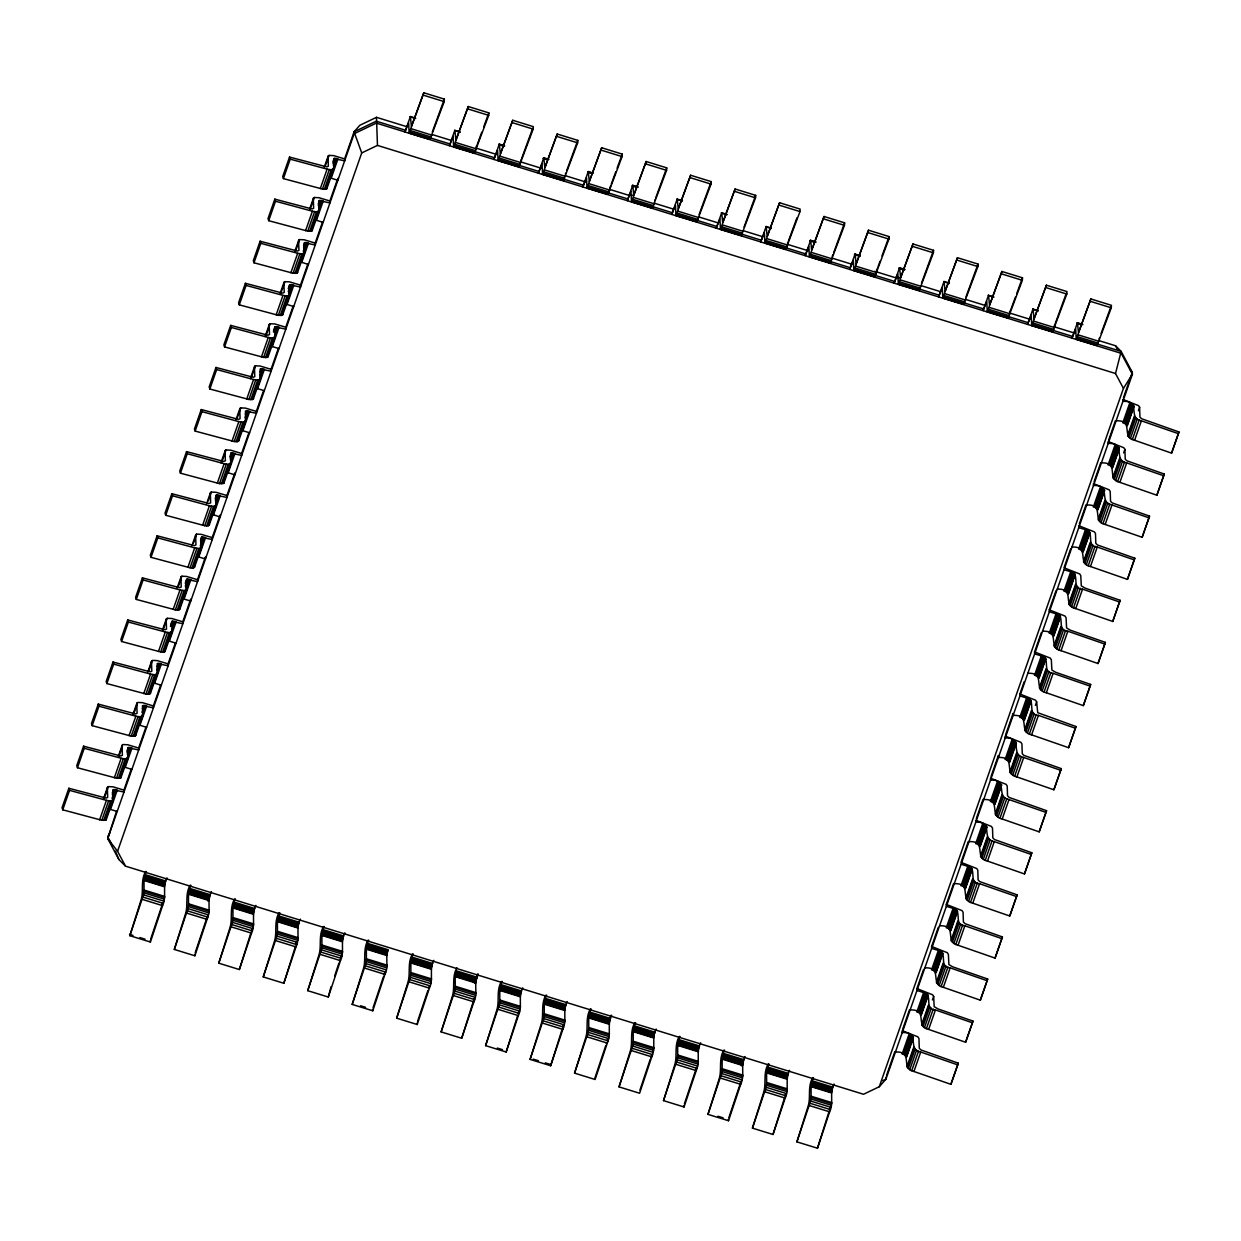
<?xml version="1.0" encoding="UTF-8"?>
<svg xmlns="http://www.w3.org/2000/svg" width="1241" height="1241" viewBox="0 0 1241 1241"><rect width="100%" height="100%" fill="white"/><g stroke="black" fill="none" stroke-linecap="round" stroke-linejoin="round"><path stroke-width="1.5" d="M406.117 126.473L376.473 117.321L377.466 145.399L361.72 152.938L117.569 851.295L125.496 866.156L863.534 1094.267L879.28 1086.728L885.965 1079.127L1132.381 374.27L1132.319 372.362L1121.166 351.42L1115.504 345.743L1098.828 340.592M409.142 133.113L423.801 92.78L444.356 99.125L444.216 101.622L430.053 139.271L409.142 133.113L408.63 122.719L404.954 131.949L410.399 116.499L411.392 126.38L423.801 92.78M453.617 146.857L468.26 106.524L488.83 112.869L488.69 115.366L474.527 153.015L453.617 146.857L453.105 136.463L449.428 145.709L454.858 130.243L455.866 140.124L468.26 106.524M498.091 160.601L512.735 120.268L533.304 126.629L533.165 129.111L519.002 166.759L498.091 160.601L497.563 150.208L493.902 159.453L499.332 143.987L500.34 153.868L512.735 120.268M542.565 174.345L557.209 134.012L577.779 140.373L577.639 142.855L563.461 180.503L542.565 174.345L542.038 163.952L538.377 173.197L543.806 157.731L544.815 167.613L557.209 134.012M587.024 188.089L601.683 147.757L622.253 154.117L622.098 156.599L607.935 194.248L587.024 188.089L586.512 177.696L582.851 186.941L588.281 171.475L589.273 181.357L601.683 147.757M631.498 201.833L646.158 161.501L666.712 167.861L666.572 170.358L652.409 207.992L631.498 201.833L630.986 191.44L627.31 200.685L632.755 185.219L633.748 195.101L646.158 161.501M675.973 215.593L690.616 175.245L711.186 181.605L711.046 184.102L696.884 221.736L675.973 215.593L675.461 205.184L671.784 214.429L677.214 198.979L678.222 208.845L690.616 175.245M720.447 229.337L735.091 188.989L755.66 195.349L755.521 197.846L741.358 235.48L720.447 229.337L719.92 218.928L716.259 228.173L721.688 212.723L722.696 222.589L735.091 188.989M764.921 243.081L779.565 202.733L800.135 209.093L799.995 211.591L785.817 249.239L764.921 243.081L764.394 232.672L760.733 241.917L766.162 226.467L767.171 236.333L779.565 202.733M809.38 256.825L824.04 216.477L844.609 222.837L844.454 225.335L830.291 262.983L809.38 256.825L808.868 246.416L805.207 255.662L810.637 240.211L811.63 250.077L824.04 216.477M853.855 270.569L868.514 230.221L889.083 236.581L888.928 239.079L874.765 276.727L853.855 270.569L853.343 260.176L849.666 269.406L855.111 253.955L856.104 263.821L868.514 230.221M898.329 284.313L912.973 243.965L933.542 250.325L933.403 252.823L919.24 290.472L898.329 284.313L897.817 273.92L894.14 283.15L899.57 267.699L900.578 277.565L912.973 243.965M942.803 298.057L957.447 257.725L978.017 264.069L977.877 266.567L963.714 304.216L942.803 298.057L942.276 287.664L938.615 296.894L944.044 281.443L945.053 291.325L957.447 257.725M987.278 311.801L1001.921 271.469L1022.491 277.813L1022.351 280.311L1008.173 317.96L987.278 311.801L986.75 301.408L983.089 310.653L988.519 295.187L989.527 305.069L1001.921 271.469M1031.736 325.545L1046.396 285.213L1066.965 291.557L1066.81 294.055L1052.647 331.704L1031.736 325.545L1031.224 315.152L1027.564 324.397L1032.993 308.931L1033.986 318.813L1046.396 285.213M1076.211 339.289L1090.87 298.957L1111.44 305.317L1111.284 307.799L1097.122 345.448L1076.211 339.289L1075.699 328.896L1072.022 338.141L1077.467 322.676L1078.46 332.557L1090.87 298.957M166.977 877.868C162.137 886.601 166.899 896.778 162.571 905.651L150.409 942.043L129.84 935.683L142.017 899.291C146.329 890.418 141.567 880.257 146.407 871.523M211.451 891.612C206.595 900.346 211.373 910.522 207.045 919.395L194.884 955.787L174.314 949.443L186.476 913.05C190.804 904.162 186.041 894.001 190.881 885.267M255.925 905.372C251.07 914.105 255.848 924.266 251.52 933.139L239.342 969.531L218.773 963.187L230.95 926.794C235.278 917.906 230.5 907.745 235.356 899.011M300.384 919.116C295.544 927.849 300.306 938.01 295.994 946.899L283.817 983.275L263.247 976.931L275.424 940.538C279.737 931.65 274.975 921.489 279.83 912.755M344.858 932.86C340.018 941.593 344.781 951.754 340.468 960.643L328.291 997.035L307.721 990.675L319.899 954.282C324.211 945.394 319.449 935.233 324.289 926.5M367.662 943.393L388.231 949.753C384.896 957.649 389.038 966.568 384.927 974.387L372.765 1010.779L352.196 1004.419L364.373 968.027C368.686 959.138 363.923 948.977 368.763 940.244M433.807 960.348C428.967 969.081 433.73 979.242 429.402 988.131L417.24 1024.523L396.67 1018.163L408.832 981.771C413.16 972.882 408.398 962.721 413.237 953.988M477.165 977.241C473.829 985.152 477.987 994.057 473.876 1001.875L461.699 1038.267L441.129 1031.907L453.306 995.515C457.417 987.696 453.26 978.792 456.61 970.896L477.165 977.241L478.281 974.092M522.74 987.836C517.9 996.57 522.663 1006.73 518.35 1015.619L506.173 1052.011L485.603 1045.651L497.781 1009.259C502.093 1000.386 497.331 990.209 502.186 981.476M567.215 1001.58C562.375 1010.314 567.137 1020.49 562.825 1029.363L550.647 1065.755L530.078 1059.395L542.255 1023.003C546.567 1014.13 541.805 1003.953 546.645 995.22M611.689 1015.324C606.849 1024.058 611.611 1034.234 607.283 1043.107L595.122 1079.499L574.552 1073.139L586.729 1036.747C591.042 1027.874 586.279 1017.698 591.119 1008.964M656.163 1029.068C651.323 1037.802 656.086 1047.978 651.758 1056.851L639.596 1093.243L619.026 1086.883L631.188 1050.491C635.516 1041.618 630.754 1031.442 635.594 1022.708M700.638 1042.812C695.782 1051.546 700.56 1061.722 696.232 1070.595L684.055 1106.988L663.501 1100.627L675.662 1064.235C679.99 1055.362 675.213 1045.201 680.068 1036.468M745.096 1056.556C740.256 1065.29 745.019 1075.466 740.706 1084.339L728.529 1120.732L707.959 1114.371L720.137 1077.995C724.449 1069.106 719.687 1058.945 724.542 1050.212M789.571 1070.316C784.731 1079.034 789.493 1089.21 785.181 1098.083L773.003 1134.476L752.434 1128.131L764.611 1091.739C768.924 1082.85 764.161 1072.689 769.001 1063.956M834.045 1084.06C829.205 1092.794 833.968 1102.954 829.64 1111.827L817.478 1148.22L796.908 1141.875L809.085 1105.483C813.398 1096.594 808.636 1086.433 813.476 1077.7M296.32 942.26L296.118 943.812M340.794 956.004L340.577 957.556M563.15 1024.74L562.669 1027.424M607.625 1038.484L607.407 1040.02M251.814 929.137L251.365 931.2M518.629 1011.617L518.195 1013.68M785.46 1094.081L785.026 1096.144M829.934 1107.825L829.5 1109.904M162.695 902.564L162.059 904.999M207.169 916.308L206.533 918.743M474 998.788L473.364 1001.208M696.356 1067.508L695.72 1069.928M740.83 1081.252L740.194 1083.688M207.743 900.95L208.271 899.011M474.574 983.43L475.101 981.476M741.404 1065.895L741.932 1063.956M384.788 972.448L384.012 975.007M428.89 987.464L429.246 986.192M651.603 1054.912L650.842 1057.487M879.28 1086.728L1123.431 388.371L1115.504 373.51L1121.166 351.42L1097.897 344.238M297.219 926.5L297.824 924.452M519.576 995.22L520.181 993.172M564.035 1008.964L564.655 1006.932M830.865 1091.444L831.486 1089.396M251.008 932.487L239.342 969.531M295.482 946.231L283.817 983.275M339.538 961.263L339.956 959.976M606.368 1043.743L606.787 1042.44M784.669 1097.432L773.003 1134.476M829.143 1111.176L817.478 1148.22M950.916 1084.339L958.285 1063.165L920.9 1049.933L919.271 1048.257L918.945 1038.484L917.859 1036.824L902.176 1030.65L902.238 1032.574C920.838 1031.628 906.628 1049.328 920.729 1052.027L957.711 1064.871L950.916 1084.339L913.934 1071.479C899.818 1068.78 914.043 1051.096 895.444 1052.027M957.711 1064.871L958.285 1063.165M910.149 1009.957C928.749 1009.011 914.539 1026.71 928.64 1029.409L965.622 1042.254L972.991 1021.095L937.979 1008.917L934.178 1006.668L933.666 996.414L932.565 994.755L916.897 988.581L923.583 969.438M965.622 1042.254L972.991 1021.095M924.871 967.871C943.455 966.925 929.245 984.625 943.346 987.324L980.343 1000.184L987.696 979.009L952.685 966.832L948.9 964.598L948.372 954.329L947.286 952.669L931.603 946.495L938.289 927.353M980.343 1000.184L987.696 979.009M939.577 925.786C958.176 924.855 943.951 942.54 958.068 945.239L995.049 958.099L1002.418 936.924L965.048 923.692L963.404 922.016L963.078 912.244L961.992 910.584L946.309 904.41L953.615 883.53M995.049 958.099L1002.418 936.924M954.282 883.716C972.882 882.77 958.673 900.47 972.773 903.169L1009.755 916.013L1017.124 894.854L979.754 881.606L978.11 879.931L977.799 870.174L976.714 868.514L961.03 862.34L968.321 841.46M1009.755 916.013L1017.124 894.854M1024.477 873.943L1031.829 852.769L994.46 839.521L992.831 837.861L992.505 828.088L991.419 826.428L975.736 820.254L975.798 822.163C994.398 821.232 980.188 838.916 994.289 841.615L1031.271 854.475L1024.477 873.943L987.479 861.083C973.378 858.384 987.588 840.684 969.004 841.631M1031.271 854.475L1031.829 852.769M1039.182 831.858L1046.551 810.683L1009.181 797.451L1007.537 795.776L1007.211 786.003L1006.125 784.343L990.458 778.169L990.52 780.093C1009.104 779.146 994.894 796.846 1008.995 799.545L1045.992 812.39L1039.182 831.858L1002.201 818.998C988.084 816.299 1002.309 798.615 983.71 799.545M1045.992 812.39L1046.551 810.683M1053.888 789.772L1061.257 768.613L1023.887 755.366L1022.258 753.69L1021.932 743.933L1020.847 742.273L1005.163 736.099L1005.226 738.007C1023.825 737.061 1009.6 754.761 1023.716 757.46L1060.698 770.32L1053.888 789.772L1016.906 776.928C1002.806 774.229 1017.015 756.529 998.416 757.475L998.353 755.552L991.063 776.432M1060.698 770.32L1061.257 768.613M1005.768 734.346L1013.075 713.482L1013.137 715.39C1031.721 714.444 1017.511 732.143 1031.612 734.843L1068.61 747.702L1075.978 726.528L1037.724 712.691L1036.638 701.848L1035.552 700.188L1019.869 694.014L1024.135 681.836M1068.61 747.702L1075.978 726.528M1027.843 673.305C1046.442 672.374 1032.217 690.058 1046.334 692.757L1083.315 705.617L1090.684 684.443L1055.672 672.281L1051.872 670.031L1051.344 659.762L1050.258 658.102L1034.591 651.928L1041.277 632.801M1083.315 705.617L1090.684 684.443M1042.549 631.235C1061.148 630.288 1046.939 647.988 1061.039 650.687L1098.021 663.532L1105.39 642.373L1070.378 630.195L1066.593 627.946L1066.066 617.692L1064.98 616.032L1049.297 609.858L1055.982 590.716M1098.021 663.532L1105.39 642.373M1057.27 589.149C1075.869 588.203 1061.644 605.903 1075.745 608.602L1112.743 621.462L1120.111 600.287L1085.099 588.11L1081.299 585.876L1080.771 575.607L1079.686 573.947L1064.002 567.773L1070.704 548.631M1112.743 621.462L1120.111 600.287M1071.976 547.064C1090.575 546.133 1076.35 563.817 1090.467 566.516L1127.448 579.376L1134.817 558.202L1097.447 544.97L1095.803 543.294L1095.477 533.521L1094.391 531.862L1078.724 525.688M1127.448 579.376L1134.817 558.202M1142.154 537.291L1149.523 516.132L1112.153 502.884L1110.524 501.209L1110.199 491.452L1109.113 489.792L1093.43 483.618L1093.492 485.526C1112.091 484.579 1097.866 502.279 1111.983 504.978L1148.964 517.838L1142.154 537.291L1105.173 524.447C1091.072 521.747 1105.281 504.048 1086.682 504.994M1148.964 517.838L1149.523 516.132M1156.876 495.221L1164.244 474.046L1126.859 460.799L1125.23 459.139L1124.904 449.366L1123.819 447.706L1108.135 441.532L1108.197 443.44C1126.797 442.51 1112.588 460.194 1126.688 462.893L1163.67 475.753L1156.876 495.221L1119.894 482.361C1105.778 479.662 1120.003 461.962 1101.403 462.909M1163.67 475.753L1164.244 474.046M1171.582 453.136L1178.95 431.961L1141.58 418.729L1139.936 417.054L1139.61 407.281L1138.524 405.621L1122.857 399.447L1122.919 401.37C1141.518 400.424 1127.293 418.124 1141.394 420.823L1178.392 433.667L1171.582 453.136L1134.6 440.276C1120.499 437.577 1134.708 419.892 1116.109 420.823M1178.392 433.667L1178.95 431.961M164.417 883.22L165.069 881.219M386.773 951.94L387.425 949.939M431.232 965.684L431.899 963.699M698.062 1048.164L698.73 1046.163M129.84 935.683L141.086 899.927C143.909 890.635 140.326 880.381 145.678 871.492M150.735 938.925L161.656 906.287M195.209 952.669L206.13 920.031M331.052 986.657L328.291 997.035M334.698 975.767L338.933 963.078M373.091 1007.645L383.407 976.822M417.565 1021.39L427.881 990.566M472.961 1002.511L461.699 1038.267M517.435 1016.255L506.173 1052.011M550.647 1065.755L561.894 1029.999M594.842 1078.181L605.763 1045.558M639.922 1090.125L650.237 1059.302M684.396 1103.87L695.317 1071.231M728.87 1117.614L739.791 1084.975M106.152 819.944L113.257 799.809L113.071 789.772L123.991 792.022L123.929 790.114L113.024 786.825L108.339 786.623L107.347 787.632L107.672 797.405L106.121 798.087L68.86 788.268L62.05 807.72L62.733 809.815L101.809 820.27L106.152 819.944L106.323 815.399M120.858 777.859L127.963 757.724L127.776 747.687L138.713 749.952L138.651 748.028L127.745 744.755L123.061 744.538L122.052 745.562L122.378 755.319L120.827 756.002L83.566 746.182L76.756 765.65L77.454 767.745L116.514 778.2L120.858 777.859L121.029 773.314M135.564 735.773L142.668 715.654L142.498 705.617L153.419 707.866L153.357 705.958L142.451 702.67L137.767 702.453L136.774 703.476L137.099 713.249L135.533 713.932L98.272 704.097L91.477 723.565L92.16 725.659L131.236 736.115L134.633 736.192L135.874 735.106M150.285 693.703L157.39 673.568L157.204 663.532L168.124 665.781L168.062 663.873L157.157 660.584L152.472 660.383L151.48 661.391L151.805 671.164L150.254 671.846L112.993 662.027L106.183 681.48L106.866 683.574L145.942 694.029L149.339 694.107L150.58 693.021M164.991 651.618L172.096 631.483L171.91 621.446L182.846 623.711L182.784 621.788L171.879 618.514L167.194 618.297L166.185 619.321L166.511 629.078L164.96 629.761L127.699 619.942L120.889 639.41L121.587 641.504L160.647 651.959L164.06 652.021L165.301 650.951M179.697 609.533L186.802 589.413L186.631 579.376L197.552 581.626L197.49 579.718L186.584 576.429L181.9 576.212L180.907 577.236L181.233 587.009L179.666 587.691L142.405 577.856L135.61 597.324L136.293 599.419L175.369 609.874L178.766 609.952L180.007 608.866M194.418 567.463L201.523 547.328L201.337 537.291L212.273 539.54L212.195 537.632L201.29 534.344L196.605 534.142L195.613 535.15L195.938 544.923L194.387 545.606L157.126 535.786L150.316 555.239L150.999 557.333L190.075 567.789L193.472 567.866L194.713 566.78M209.124 525.377L216.229 505.242L216.043 495.206L226.979 497.47L226.917 495.547L216.012 492.274L211.327 492.056L210.334 493.08L210.644 502.838L209.093 503.52L171.832 493.701L165.022 513.169L165.72 515.263L204.781 525.719L208.193 525.781L209.434 524.71M223.83 483.292L230.95 463.172L230.764 453.136L241.685 455.385L241.623 453.477L230.717 450.188L226.033 449.971L225.04 450.995L225.366 460.768L223.799 461.45L186.538 451.615L179.743 471.084L180.426 473.178L219.502 483.633L223.83 483.292L224.016 478.747M238.551 441.222L245.656 421.087L245.47 411.05L256.406 413.3L256.344 411.392L245.439 408.103L240.754 407.901L239.746 408.91L240.071 418.682L238.52 419.365L201.259 409.546L194.449 428.998L195.147 431.092L234.208 441.548L237.62 441.625L238.846 440.539M253.257 399.137L260.362 379.001L260.176 368.965L271.112 371.23L271.05 369.306L260.145 366.033L255.46 365.816L254.467 366.84L254.777 376.597L253.226 377.28L215.965 367.46L209.171 386.928L209.853 389.022L248.929 399.478L252.326 399.54L253.567 398.47M267.963 357.051L275.083 336.931L274.897 326.895L285.818 329.144L285.756 327.236L274.85 323.948L270.166 323.73L269.173 324.754L269.499 334.527L267.932 335.21L230.686 325.375L223.876 344.843L224.559 346.937L263.635 357.392L267.032 357.47L268.273 356.384M282.684 314.981L289.789 294.846L289.603 284.81L300.539 287.059L300.477 285.151L289.572 281.862L284.887 281.66L283.879 282.669L284.205 292.442L282.653 293.124L245.392 283.305L238.582 302.757L239.28 304.852L278.341 315.307L281.754 315.385L282.979 314.299M297.39 272.896L304.495 252.761L304.324 242.724L315.245 244.989L315.183 243.065L304.278 239.792L299.593 239.575L298.6 240.599L298.926 250.356L297.359 251.039L260.098 241.219L253.304 260.688L253.986 262.782L293.062 273.237L296.459 273.299L297.7 272.229M312.111 230.81L319.216 210.691L319.03 200.654L329.951 202.904L329.889 200.995L318.984 197.707L314.299 197.49L313.306 198.513L313.632 208.286L312.065 208.969L274.819 199.134L268.009 218.602L268.692 220.696L307.768 231.152L312.111 230.81L312.282 226.265M326.817 188.741L333.922 168.605L333.736 158.569L344.672 160.818L344.61 158.91L333.705 155.621L329.02 155.42L328.012 156.428L328.338 166.201L326.786 166.883L289.525 157.064L282.715 176.517L283.413 178.611L322.474 189.066L326.817 188.741L326.988 184.195M62.733 809.815L69.543 790.362L68.86 788.268M77.454 767.745L84.248 748.276L83.566 746.182M92.16 725.659L98.97 706.191L98.272 704.097M106.866 683.574L113.676 664.121L112.993 662.027M121.587 641.504L128.381 622.036L127.699 619.942M136.293 599.419L143.103 579.95L142.405 577.856M150.999 557.333L157.809 537.88L157.126 535.786M165.72 515.263L172.515 495.795L171.832 493.701M180.426 473.178L187.236 453.71L186.538 451.615M195.147 431.092L201.942 411.64L201.259 409.546M209.853 389.022L216.663 369.554L215.965 367.46M224.559 346.937L231.369 327.469L230.686 325.375M239.28 304.852L246.075 285.399L245.392 283.305M253.986 262.782L260.796 243.314L260.098 241.219M268.692 220.696L275.502 201.228L274.819 199.134M283.413 178.611L290.208 159.158L289.525 157.064M103.267 799.406L107.595 787.027M118.345 756.172L122.301 744.941M133.051 714.087L137.006 702.871M147.772 672.017L151.728 660.786M162.478 629.932L166.434 618.701M177.199 587.846L181.139 576.631M191.905 545.776L195.861 534.545M206.611 503.691L210.567 492.46M220.945 462.769L225.273 450.39M236.038 419.536L239.994 408.305M250.372 378.614L254.7 366.219M265.078 336.528L269.421 324.149M280.171 293.295L284.127 282.064M294.877 251.209L298.833 239.978M309.598 209.124L313.554 197.908M324.304 167.054L328.26 155.823M104.011 799.002L108.339 786.623M118.733 756.917L122.44 746.306M133.439 714.847L137.146 704.221M148.765 670.993L151.867 662.151M162.866 630.676L167.194 618.297M178.192 586.838L181.9 576.212M193.518 542.984L196.605 534.142M208.224 500.899L211.327 492.056M221.705 462.366L226.033 449.971M237.031 418.512L240.754 407.901M251.752 376.426L255.46 365.816M265.838 336.125L270.166 323.73M280.559 294.039L284.887 281.66M295.265 251.954L299.593 239.575M309.971 209.884L314.299 197.49M325.297 166.03L329.02 155.42M99.621 819.805L106.431 800.336L110.527 801.003L113.257 799.809M114.343 777.719L121.137 758.251L125.232 758.918L127.963 757.724M129.048 735.634L135.858 716.181L139.954 716.833L142.668 715.654M143.77 693.564L150.564 674.096L154.66 674.763L157.39 673.568M158.476 651.478L165.286 632.01L169.365 632.677L172.096 631.483M173.182 609.393L179.992 589.94L184.087 590.592L186.802 589.413M187.903 567.323L194.697 547.855L198.793 548.522L201.523 547.328M202.609 525.238L209.419 505.77L213.514 506.437L216.229 505.242M217.315 483.152L224.125 463.7L228.22 464.367L230.95 463.172M232.036 441.082L238.83 421.614L242.926 422.281L245.656 421.087M246.742 398.997L253.552 379.529L257.647 380.196L260.362 379.001M261.448 356.912L268.258 337.459L272.353 338.126L275.083 336.931M276.169 314.842L282.964 295.374L287.059 296.041L289.789 294.846M290.875 272.756L297.685 253.288L301.78 253.955L304.495 252.761M305.581 230.671L312.391 211.218L316.486 211.885L319.216 210.691M320.302 188.601L327.097 169.133L331.192 169.8L333.922 168.605M101.809 820.27L108.619 800.817M116.514 778.2L123.324 758.732M131.236 736.115L138.03 716.646M145.942 694.029L152.752 674.577M160.647 651.959L167.457 632.491M175.369 609.874L182.163 590.406M190.075 567.789L196.885 548.336M204.781 525.719L211.591 506.25M219.502 483.633L226.296 464.165M234.208 441.548L241.018 422.095M248.929 399.478L255.724 380.01M263.635 357.392L270.445 337.924M278.341 315.307L285.151 295.854M293.062 273.237L299.857 253.769M307.768 231.152L314.578 211.684M322.474 189.066L329.284 169.614M170.544 625.34L171.91 621.446M185.25 583.254L186.631 579.376M273.516 330.773L274.897 326.895M288.238 288.703L289.603 284.81M112.264 793.077L113.505 789.54M126.97 750.991L128.211 747.454M170.498 626.534L172.344 621.214M185.824 582.681L187.065 579.144M200.53 540.595L201.771 537.058M215.251 498.51L216.477 494.973M229.957 456.44L231.198 452.903M273.47 331.968L275.331 326.662M288.796 288.114L290.037 284.577M303.518 246.028L304.743 242.491M318.223 203.958L319.464 200.421M332.929 161.873L334.17 158.336M112.342 794.752L114.203 789.447M127.047 752.667L128.909 747.361M142.389 708.813L143.615 705.276M157.095 666.743L158.336 663.206M171.18 626.426L173.042 621.12M185.281 586.124L187.748 579.035M200.608 542.27L202.469 536.965M215.329 500.185L217.175 494.88M230.035 458.1L231.881 452.794M245.361 414.261L246.602 410.724M260.067 372.176L261.308 368.639M274.168 331.859L276.029 326.554M288.253 291.557L290.735 284.484M303.595 247.704L305.441 242.398M318.301 205.618L320.162 200.313M333.007 163.548L334.868 158.243M103.717 820.456L110.527 801.003M118.438 778.386L125.232 758.918M133.144 736.301L139.954 716.833M147.85 694.215L154.66 674.763M162.571 652.145L169.365 632.677M177.277 610.06L184.087 590.592M191.998 567.975L198.793 548.522M206.704 525.905L213.514 506.437M221.41 483.819L228.22 464.367M236.131 441.734L242.926 422.281M250.837 399.664L257.647 380.196M265.543 357.579L272.353 338.126M280.264 315.493L287.059 296.041M294.97 273.423L301.78 253.955M309.676 231.338L316.486 211.885M324.397 189.252L331.192 169.8M112.016 798.335L115.118 789.478M127.342 754.481L129.824 747.408M142.063 712.396L144.53 705.322M156.769 670.326L159.251 663.237M172.096 626.472L173.957 621.167M185.576 587.924L188.663 579.082M200.282 545.854L203.384 536.996M215.608 502L218.09 494.926M230.33 459.915L232.796 452.841M245.035 417.845L247.517 410.755M259.757 375.759L262.223 368.686M275.083 331.905L276.929 326.6M288.548 293.372L291.651 284.515M303.269 251.287L306.356 242.445M318.596 207.433L321.062 200.359M333.302 165.363L335.784 158.274M105.206 820.348L112.016 800.879M119.927 778.262L126.722 758.809M134.633 736.192L141.443 716.724M149.339 694.107L156.149 674.639M164.06 652.021L170.855 632.569M178.766 609.952L185.576 590.483M193.472 567.866L200.282 548.398M208.193 525.781L214.988 506.328M222.899 483.711L229.709 464.243M237.62 441.625L244.415 422.157M252.326 399.54L259.121 380.087M267.032 357.47L273.842 338.002M281.754 315.385L288.548 295.916M296.459 273.299L303.269 253.847M311.165 231.229L317.975 211.761M325.887 189.144L332.681 169.676M109.999 807.348L116.173 789.664M124.705 765.278L130.894 747.578M139.411 723.193L145.6 705.493M160.306 663.423L153.512 682.876L161.33 685.249M175.028 621.338L168.218 640.806L176.036 643.164M189.733 579.252L182.923 598.72L190.757 601.094L190.68 599.17L182.784 621.788M204.439 537.182L197.645 556.635L205.463 559.008L205.401 557.085L197.49 579.718M212.971 512.797L219.161 495.097M227.677 470.711L233.866 453.012M248.588 410.942L241.778 430.394L249.596 432.768M263.294 368.856L256.484 388.324L264.302 390.682M278 326.771L271.205 346.239L279.023 348.612M292.721 284.701L285.911 304.154L293.729 306.527M301.237 260.315L307.427 242.616M315.959 218.23L322.133 200.53M328.974 177.742L330.044 177.913L336.854 158.46M108.308 808.946L110.527 809.427L117.321 789.959M123.014 766.86L125.232 767.341L132.042 747.889M138.79 724.961L139.954 725.271L146.748 705.803M154.66 683.186L161.454 663.718M169.365 641.101L176.175 621.648M184.087 599.031L190.881 579.563M198.793 556.945L205.603 537.477M211.28 514.379L213.499 514.86L220.309 495.407M226.002 472.309L228.22 472.79L235.014 453.322M242.926 430.705L249.736 411.236M257.632 388.619L264.442 369.166M272.353 346.549L279.147 327.081M287.059 304.464L293.869 284.996M300.617 262.084L301.765 262.378L308.575 242.926M315.338 219.998L316.486 220.309L323.281 200.84M330.044 177.913L331.192 178.223L338.002 158.755M116.499 811.381L107.719 838.575L118.888 859.517L125.496 866.156M123.929 790.114L131.236 769.234M138.651 748.028L145.942 727.148M153.357 705.958L160.663 685.079M168.062 663.873L175.369 642.993M212.195 537.632L220.107 515.015L220.169 516.923L213.499 514.86M226.917 495.547L234.828 472.93L234.89 474.853L228.22 472.79M241.623 453.477L248.929 432.597M256.344 411.392L263.635 390.512M271.05 369.306L278.341 348.426M285.756 327.236L293.062 306.356M300.477 285.151L307.768 264.271M315.183 243.065L322.474 222.186M329.889 200.995L337.195 180.116M344.61 158.91L354.073 131.825L359.812 125.294L376.473 117.321M190.152 885.236C184.8 894.125 188.384 904.379 185.561 913.671L174.314 949.443M234.627 898.98C229.259 907.869 232.843 918.123 230.035 927.415L218.773 963.187M279.101 912.724C273.734 921.613 277.317 931.867 274.509 941.159L263.247 976.931M323.575 926.484C318.208 935.357 321.791 945.611 318.968 954.918L307.721 990.675M368.034 940.228C362.682 949.101 366.266 959.355 363.442 968.663L352.196 1004.419M412.508 953.972C407.157 962.861 410.74 973.099 407.917 982.407L396.67 1018.163M456.983 967.716C451.615 976.605 455.199 986.859 452.391 996.151L441.129 1031.907M476.373 977.443L477.552 974.076M501.457 981.46C496.09 990.349 499.673 1000.603 496.865 1009.895L485.603 1045.651M545.931 995.204C540.564 1004.093 544.147 1014.347 541.324 1023.639L530.078 1059.395M590.39 1008.949C585.038 1017.837 588.622 1028.091 585.799 1037.383L574.552 1073.139M609.781 1018.675L610.96 1015.309M634.865 1022.693C629.513 1031.581 633.096 1041.835 630.273 1051.127L619.026 1086.883M679.339 1036.437C673.972 1045.325 677.555 1055.579 674.747 1064.871L663.501 1100.627M723.813 1050.181C718.446 1059.069 722.029 1069.323 719.222 1078.615L707.959 1114.371M768.288 1063.925C762.92 1072.813 766.504 1083.067 763.68 1092.359L752.434 1128.131M812.746 1077.669C807.395 1086.558 810.978 1096.811 808.155 1106.103L796.908 1141.875M886.539 1075.404L894.745 1051.918M902.796 1028.913L909.482 1009.771M976.341 818.517L983.043 799.375M1079.329 523.95L1086.015 504.808M1094.035 481.865L1100.736 462.738M1108.756 439.795L1115.442 420.652M1123.477 397.647L1132.319 372.362L1130.21 369.632M902.114 1054.09L908.908 1034.637M916.82 1012.02L923.63 992.552C933.496 994.15 923.506 1009.569 935.45 1009.941L972.432 1022.801M931.541 969.935L938.336 950.466C948.202 952.08 938.212 967.484 950.156 967.856L987.138 980.716M946.247 927.849L953.057 908.396C962.907 909.994 952.933 925.414 964.862 925.786L1001.859 938.63M960.953 885.779L967.763 866.311C977.629 867.909 967.639 883.328 979.583 883.701L1016.565 896.56M975.674 843.694L982.469 824.226M990.38 801.608L997.19 782.156M1005.086 759.539L1011.896 740.07M1019.807 717.453L1026.602 697.985C1036.468 699.598 1026.493 715.002 1038.422 715.374L1075.404 728.234M1034.513 675.368L1041.323 655.915C1051.174 657.513 1041.199 672.932 1053.128 673.305L1090.125 686.149M1049.219 633.298L1056.029 613.83C1065.895 615.427 1055.905 630.847 1067.849 631.219L1104.831 644.079M1063.94 591.212L1070.735 571.744C1080.601 573.358 1070.626 588.761 1082.555 589.134L1119.537 601.994M1078.646 549.127L1085.456 529.674C1095.322 531.272 1085.332 546.692 1097.261 547.064L1134.258 559.908M1093.352 507.057L1100.162 487.589M1108.073 464.972L1114.868 445.503M1122.779 422.886L1129.589 403.434M903.262 1054.509L910.072 1035.041M917.983 1012.423L924.778 992.955M932.689 970.338L939.499 950.885M947.395 928.268L954.205 908.8M962.116 886.183L968.911 866.714M976.822 844.097L983.632 824.644M991.528 802.027L998.338 782.559M1006.249 759.942L1013.044 740.474M1020.955 717.856L1027.765 698.404M1035.661 675.787L1042.471 656.318M1050.382 633.701L1057.177 614.233M1065.088 591.616L1071.898 572.163M1079.794 549.546L1086.604 530.078M1094.515 507.46L1101.31 487.992M1109.221 465.375L1116.031 445.922M1123.943 423.305L1130.737 403.837M904.348 1054.99L911.142 1035.521M919.054 1012.904L925.864 993.436M933.759 970.819L940.569 951.366M948.481 928.749L955.275 909.281M963.187 886.663L969.997 867.195M977.892 844.578L984.702 825.125M992.614 802.508L999.408 783.04M1007.32 760.423L1014.13 740.955M1022.041 718.337L1028.836 698.885M1036.747 676.267L1043.541 656.799M1051.453 634.182L1058.263 614.714M1066.174 592.097L1072.969 572.644M1080.88 550.027L1087.69 530.559M1095.586 507.941L1102.396 488.473M1110.307 465.856L1117.102 446.403M1125.013 423.786L1131.823 404.318M905.278 1055.517L912.073 1036.049M919.984 1013.432L926.794 993.979M934.69 971.346L941.5 951.894M949.412 929.276L956.206 909.808M964.117 887.191L970.927 867.738M978.823 845.105L985.633 825.653M993.545 803.036L1000.339 783.567M1008.25 760.95L1015.06 741.498M1022.956 718.865L1029.766 699.412M1037.678 676.795L1044.472 657.327M1052.384 634.709L1059.193 615.257M1067.089 592.624L1073.899 573.171M1081.811 550.554L1088.605 531.086M1096.517 508.469L1103.327 489.016M1111.238 466.383L1118.032 446.931M1125.944 424.313L1132.738 404.845M905.992 1056.044L912.787 1036.592M920.698 1013.975L927.508 994.506M935.404 971.889L942.214 952.421M950.125 929.804L956.92 910.351M964.831 887.734L971.641 868.266M979.552 845.648L986.347 826.18M994.258 803.563L1001.068 784.11M1008.964 761.493L1015.774 742.025M1023.685 719.408L1030.48 699.94M1038.391 677.322L1045.201 657.87M1053.097 635.252L1059.907 615.784M1067.818 593.167L1074.613 573.699M1082.524 551.082L1089.334 531.629M1097.23 509.012L1104.04 489.543M1111.952 466.926L1118.746 447.458M1126.657 424.841L1133.467 405.388M906.442 1056.556L913.252 1037.088M921.163 1014.471L927.958 995.018M935.869 972.401L942.679 952.933M950.575 930.316L957.385 910.847M965.296 888.23L972.091 868.778M980.002 846.16L986.812 826.692M994.708 804.075L1001.518 784.607M1009.429 761.99L1016.224 742.537M1024.135 719.92L1030.945 700.451M1038.841 677.834L1045.651 658.366M1053.562 635.749L1060.357 616.296M1068.268 593.679L1075.078 574.211M1082.974 551.593L1089.784 532.125M1097.696 509.508L1104.49 490.055M1112.401 467.438L1119.211 447.97M1127.123 425.353L1133.917 405.885M906.613 1057.006L913.407 1037.538M921.318 1014.921L928.128 995.453M936.04 972.835L942.834 953.383M950.746 930.766L957.556 911.297M965.451 888.68L972.261 869.212M980.173 846.595L986.967 827.142M994.879 804.525L1001.689 785.057M1009.585 762.439L1016.395 742.971M1024.306 720.354L1031.1 700.901M1039.012 678.284L1045.822 658.816M1053.718 636.199L1060.528 616.73M1068.439 594.113L1075.233 574.661M1083.145 552.043L1089.955 532.575M1097.851 509.958L1104.661 490.49M1112.572 467.873L1119.366 448.42M1127.278 425.803L1134.088 406.334M906.938 1066.686L913.733 1047.218M921.644 1024.601L928.454 1005.148M936.35 982.531L943.16 963.063M951.071 940.445L957.866 920.977M965.777 898.36L972.587 878.907M980.483 856.29L987.293 836.822M995.204 814.205L1001.999 794.736M1009.91 772.119L1016.72 752.667M1024.616 730.049L1031.426 710.581M1039.338 687.964L1046.132 668.496M1054.043 645.878L1060.853 626.426M1068.749 603.809L1075.559 584.34M1083.471 561.723L1090.265 542.255M1098.176 519.638L1104.986 500.185M1112.898 477.568L1119.692 458.1M1127.604 435.482L1134.398 416.014M907.28 1067.555L914.09 1048.102M922.001 1025.469L928.795 1006.017M936.707 983.399L943.517 963.931M951.413 941.314L958.223 921.861M966.134 899.229L972.928 879.776M980.84 857.159L987.65 837.691M995.561 815.073L1002.356 795.621M1010.267 772.988L1017.062 753.535M1024.973 730.918L1031.783 711.45M1039.694 688.833L1046.489 669.38M1054.4 646.747L1061.21 627.294M1069.106 604.677L1075.916 585.209M1083.827 562.592L1090.622 543.139M1098.533 520.506L1105.343 501.054M1113.239 478.437L1120.049 458.968M1127.96 436.351L1134.755 416.898M908.272 1068.563L915.067 1049.095M922.978 1026.478L929.788 1007.009M932.425 999.951L933.666 996.414M937.684 984.392L944.494 964.94M952.405 942.322L959.2 922.854M967.111 900.237L973.921 880.769M981.817 858.152L988.627 838.699M996.539 816.082L1003.333 796.613M1011.244 773.996L1018.054 754.528M1025.95 731.911L1032.76 712.458M1035.397 705.384L1036.638 701.848M1040.672 689.841L1047.466 670.373M1055.377 647.755L1062.187 628.287M1070.099 605.67L1076.893 586.217M1084.805 563.6L1091.615 544.132M1099.51 521.515L1106.32 502.047M1114.232 479.429L1121.026 459.977M1123.663 452.903L1124.904 449.366M1128.938 437.359L1135.748 417.891M1138.385 410.818L1139.61 407.281M909.793 1069.602L916.603 1050.15M924.498 1027.532L931.308 1008.064M939.22 985.447L946.014 965.979M953.926 943.362L960.736 923.909M968.632 901.292L975.442 881.824M983.353 859.206L990.147 839.738M998.059 817.121L1004.869 797.668M1012.78 775.051L1019.575 755.583M1027.486 732.966L1034.28 713.497M1042.192 690.88L1049.002 671.428M1056.913 648.81L1063.708 629.342M1071.619 606.725L1078.429 587.257M1086.325 564.639L1093.135 545.187M1101.046 522.57L1107.841 503.101M1115.752 480.484L1122.562 461.016M1130.458 438.399L1137.268 418.946M911.732 1070.611L918.542 1051.143M926.453 1028.525L933.248 1009.073M941.159 986.455L947.953 966.987M955.865 944.37L962.675 924.902M970.586 902.285L977.381 882.832M985.292 860.215L992.102 840.746M999.998 818.129L1006.808 798.661M1014.719 776.044L1021.514 756.591M1029.425 733.974L1036.235 714.506M1044.131 691.889L1050.941 672.42M1058.852 649.803L1065.647 630.35M1073.558 607.733L1080.368 588.265M1088.264 565.648L1095.074 546.18M1102.985 523.562L1109.78 504.11M1117.691 481.492L1124.501 462.024M1132.412 439.407L1139.207 419.939M913.934 1071.479L920.729 1052.027M928.64 1029.409L935.45 1009.941M943.346 987.324L950.156 967.856M958.068 945.239L964.862 925.786M972.773 903.169L979.583 883.701M987.479 861.083L994.289 841.615M1002.201 818.998L1008.995 799.545M1016.906 776.928L1023.716 757.46M1031.612 734.843L1038.422 715.374M1046.334 692.757L1053.128 673.305M1061.039 650.687L1067.849 631.219M1075.745 608.602L1082.555 589.134M1090.467 566.516L1097.261 547.064M1105.173 524.447L1111.983 504.978M1119.894 482.361L1126.688 462.893M1134.6 440.276L1141.394 420.823M444.356 99.125L432.333 131.918M477.227 144.592L481.741 132.26M483.68 126.97L488.83 112.869M521.701 158.352L532.668 128.381M566.811 170.327L577.779 140.373M611.286 184.071L615.8 171.739M617.087 168.218L622.253 154.117M655.76 197.815L666.712 167.861M711.186 181.605L699.164 214.398M744.057 227.072L755.66 195.349M788.516 240.816L796.908 217.904M833.642 252.792L844.609 222.837M878.116 266.551L880.04 261.262M881.979 255.972L889.083 236.581M933.542 250.325L921.52 283.119M978.017 264.069L965.994 296.863M1010.872 309.536L1015.386 297.204M1016.689 293.683L1022.491 277.813M1055.346 323.281L1066.314 293.326M1101.108 333.503L1110.788 307.07M610.634 185.84L609.843 187.717M654.69 200.654L655.108 199.584M832.99 254.56L832.199 256.437M877.465 268.304L876.673 270.181M476.808 145.662L475.939 147.074M521.282 159.406L520.615 160.709M565.369 173.973L565.741 173.151M788.097 241.886L787.43 243.174M1010.453 310.607L1009.522 311.755M1054.928 324.351L1054.261 325.654M1099.03 338.917L1099.402 338.095M109.58 833.642L107.657 836.667L111.101 843.104M1123.431 388.371L1132.381 374.27L1121.228 353.344L376.333 123.107L354.135 133.733L107.719 838.575L117.569 851.295M882.553 1080.756L885.965 1079.127L885.903 1077.204M290.208 159.158L327.097 169.133M275.502 201.228L312.391 211.218M260.796 243.314L297.685 253.288M246.075 285.399L282.964 295.374M231.369 327.469L268.258 337.459M216.663 369.554L253.552 379.529M201.942 411.64L238.83 421.614M187.236 453.71L224.125 463.7M172.515 495.795L209.419 505.77M157.809 537.88L194.697 547.855M143.103 579.95L179.992 589.94M128.381 622.036L165.286 632.01M113.676 664.121L150.564 674.096M98.97 706.191L135.858 716.181M84.248 748.276L121.137 758.251M69.543 790.362L106.431 800.336M423.646 95.262L444.216 101.622M468.121 109.006L488.69 115.366M512.595 122.75L533.165 129.111M557.069 136.51L577.639 142.855M601.544 150.254L622.098 156.599M646.003 163.998L666.572 170.358M690.477 177.742L711.046 184.102M734.951 191.486L755.521 197.846M779.426 205.23L799.995 211.591M823.9 218.974L844.454 225.335M868.359 232.719L888.928 239.079M912.833 246.463L933.403 252.823M957.307 260.207L977.877 266.567M1001.782 273.951L1022.351 280.311M1046.256 287.695L1066.81 294.055M1090.715 301.454L1111.284 307.799M410.119 116.592L415.533 118.081M454.578 130.336L460.008 131.841M499.053 144.08L504.482 145.585M543.527 157.824L548.941 159.329M588.001 171.568L593.415 173.073M632.476 185.312L637.89 186.817M676.934 199.056L682.364 200.561M721.409 212.8L726.838 214.305M765.883 226.545L771.297 228.049M810.357 240.304L815.771 241.793M854.832 254.048L860.246 255.537M899.291 267.792L904.72 269.281M943.765 281.536L949.194 283.026M988.239 295.28L993.653 296.785M1032.714 309.025L1038.128 310.529M1077.188 322.769L1082.602 324.273M410.507 116.949L415.642 118.531M454.982 130.693L460.116 132.275M499.44 144.437L504.591 146.019M543.915 158.181L547.343 159.236M588.389 171.925L591.817 172.98M632.863 185.669L637.998 187.251M677.338 199.413L682.472 201.011M721.797 213.157L726.947 214.755M766.271 226.901L771.421 228.499M810.745 240.645L815.88 242.243M855.22 254.389L860.354 255.987M899.694 268.134L904.829 269.731M944.153 281.893L949.303 283.475M988.627 295.637L993.777 297.219M1033.101 309.381L1038.236 310.964M1077.576 323.125L1082.71 324.708M498.634 144.701L502.062 145.755M543.093 158.445L546.521 159.5M587.567 172.189L590.995 173.244M632.041 185.933L635.47 186.988M809.923 240.909L815.073 242.507M854.397 254.653L859.548 256.251M898.872 268.397L904.006 269.995M1076.754 323.389L1080.182 324.444M629.528 194.372L632.957 195.426M896.359 276.836L899.787 277.906M432.039 134.493L450.561 140.217M476.497 148.237L495.019 153.962M520.956 161.966L541.324 168.264M565.4 175.71L585.783 182.008M609.858 189.454L628.38 195.178M654.302 203.198L672.824 208.922M698.761 216.927L717.282 222.651M743.204 230.671L761.726 236.395M787.663 244.415L808.031 250.713M832.122 258.144L852.489 264.442M874.719 271.314L896.948 278.186M921.024 285.632L939.546 291.356M965.467 299.36L983.989 305.1M1009.926 313.104L1030.294 319.402M1054.385 326.848L1074.753 333.146M411.392 128.785L431.946 135.145M455.85 142.529L476.42 148.889M500.325 156.273L520.894 162.633M544.799 170.017L565.369 176.377M589.273 183.761L609.843 190.121M633.748 197.505L654.302 203.865M678.207 211.249L698.776 217.609M722.681 224.993L743.25 231.353M767.155 238.737L787.725 245.097M811.63 252.481L832.199 258.842M856.104 266.241L876.658 272.586M900.563 279.985L921.132 286.33M945.037 293.729L965.607 300.089M989.511 307.473L1010.081 313.833M1033.986 321.217L1054.555 327.577M1078.46 334.961L1099.014 341.322M410.647 130.646L431.216 137.006M455.121 144.39L475.691 150.75M499.596 158.134L520.165 164.495M544.07 171.894L564.639 178.239M588.544 185.638L609.114 191.983M633.003 199.382L653.573 205.727M677.477 213.126L698.047 219.486M721.952 226.87L742.521 233.23M766.426 240.614L786.996 246.975M810.9 254.358L831.47 260.719M855.375 268.103L875.929 274.463M899.834 281.847L920.403 288.207M944.308 295.591L964.878 301.951M988.782 309.335L1009.352 315.695M1033.257 323.079L1053.826 329.439M1077.731 336.823L1098.285 343.183M404.892 130.041L376.271 121.199L354.073 131.825L361.72 152.938M429.138 137.534L449.366 143.785M475.458 151.852L493.84 157.529M519.917 165.596L538.315 171.274M564.391 179.34L582.789 185.018M607.035 192.51L627.248 198.762M651.494 206.27L671.722 212.521M695.968 220.014L716.197 226.265M742.273 234.316L760.671 240.009M784.917 247.502L805.145 253.753M829.391 261.246L849.604 267.498M873.85 274.99L894.078 281.242M918.324 288.734L938.553 294.986M962.799 302.478L983.027 308.73M1009.104 316.796L1027.501 322.474M1053.578 330.54L1071.96 336.218M409.995 132.073L430.565 138.418M454.47 145.817L475.039 152.178M498.944 159.562L519.514 165.922M543.418 173.306L563.988 179.666M587.893 187.05L608.462 193.41M632.367 200.794L652.921 207.154M676.826 214.538L697.395 220.898M721.3 228.282L741.87 234.642M765.775 242.026L786.344 248.386M810.249 255.77L830.818 262.13M854.723 269.514L875.277 275.874M899.182 283.274L919.752 289.618M943.656 297.018L964.226 303.362M988.131 310.762L1008.7 317.107M1032.605 324.506L1053.175 330.866M1077.079 338.25L1097.633 344.61M409.018 132.647L430.053 139.271M453.477 146.391L474.527 153.015M497.951 160.151L519.002 166.759M542.906 174.143L563.461 180.503M587.365 187.887L607.935 194.248M631.374 201.383L652.409 207.992M675.833 215.127L696.884 221.736M720.307 228.871L741.358 235.48M764.782 242.616L785.817 249.239M809.256 256.36L830.291 262.983M853.73 270.104L874.765 276.727M898.189 283.848L919.24 290.472M942.664 297.592L963.714 304.216M987.138 311.336L1008.173 317.96M1031.612 325.08L1052.647 331.704M1076.087 338.84L1097.122 345.448M377.466 145.399L1115.504 373.51M331.192 178.223L337.862 180.286L337.8 178.363M316.486 220.309L323.156 222.372M301.765 262.378L308.435 264.442M1078.786 527.611L1085.456 529.674M1064.064 569.681L1070.735 571.744M1056.029 613.83L1049.359 611.766L1049.297 609.858M1041.323 655.915L1034.653 653.852L1034.591 651.928M1026.602 697.985L1019.931 695.922L1019.869 694.014M961.092 864.248L967.763 866.311M953.057 908.396L946.387 906.333L946.309 904.41M938.336 950.466L931.665 948.403L931.603 946.495M139.954 725.271L146.624 727.335M923.63 992.552L916.959 990.489L916.897 988.581M125.232 767.341L131.903 769.404M110.527 809.427L117.197 811.49M145.306 874.672L165.875 881.032M189.78 888.416L210.35 894.777M234.254 902.16L254.808 908.521M278.713 915.905L299.283 922.265M323.187 929.649L343.757 936.009M412.136 957.152L432.706 963.497M501.069 984.64L521.639 990.985M545.544 998.385L566.113 1004.745M590.018 1012.129L610.588 1018.489M634.492 1025.873L655.062 1032.233M678.967 1039.617L699.536 1045.977M723.425 1053.361L743.995 1059.721M767.9 1067.105L788.469 1073.465M812.374 1080.849L832.944 1087.209M144.933 875.82L165.487 882.165M189.392 889.564L209.962 895.909M233.866 903.308L254.436 909.669M278.341 917.052L298.91 923.413M322.815 930.797L343.385 937.157M367.289 944.541L387.844 950.901M411.748 958.285L432.318 964.645M456.223 972.029L476.792 978.389M500.697 985.773L521.267 992.133M545.171 999.517L565.741 1005.877M589.646 1013.261L610.2 1019.621M634.104 1027.005L654.674 1033.365M678.579 1040.765L699.148 1047.109M723.053 1054.509L743.623 1060.853M767.527 1068.253L788.097 1074.613M812.002 1081.997L832.556 1088.357M144.577 876.984L165.146 883.344M189.051 890.728L209.62 897.088M233.525 904.472L254.079 910.832M277.984 918.216L298.554 924.576M322.458 931.96L343.028 938.32M366.933 945.704L387.502 952.064M411.407 959.448L431.977 965.808M455.881 973.192L476.451 979.552M500.34 986.952L520.91 993.296M544.815 1000.696L565.384 1007.04M589.289 1014.44L609.858 1020.8M633.763 1028.184L654.333 1034.544M678.238 1041.928L698.807 1048.288M722.696 1055.672L743.266 1062.032M767.171 1069.416L787.74 1075.776M811.645 1083.16L832.215 1089.52M144.282 878.101L164.851 884.461M188.756 891.845L209.326 898.205M233.215 905.589L253.784 911.949M277.689 919.333L298.259 925.693M322.164 933.077L342.733 939.437M366.638 946.821L387.208 953.181M411.112 960.565L431.682 966.925M455.571 974.309L476.141 980.669M500.045 988.053L520.615 994.413M544.52 1001.797L565.089 1008.157M588.994 1015.557L609.564 1021.901M633.468 1029.301L654.038 1035.646M677.943 1043.045L698.497 1049.405M722.402 1056.789L742.971 1063.149M766.876 1070.533L787.446 1076.893M811.35 1084.277L831.92 1090.637M144.049 879.078L164.619 885.438M188.523 892.822L209.093 899.182M232.998 906.566L253.567 912.926M277.472 920.326L298.042 926.67M321.946 934.07L342.516 940.414M366.405 947.814L386.975 954.174M410.88 961.558L431.449 967.918M455.354 975.302L475.924 981.662M499.828 989.046L520.398 995.406M544.303 1002.79L564.872 1009.15M588.777 1016.534L609.331 1022.894M633.236 1030.278L653.805 1036.638M677.71 1044.022L698.28 1050.382M722.184 1057.766L742.754 1064.126M766.659 1071.51L787.228 1077.871M811.133 1085.27L831.687 1091.615M143.925 879.869L164.495 886.229M188.399 893.613L208.953 899.973M232.858 907.357L253.428 913.717M277.332 921.101L297.902 927.461M321.807 934.861L342.376 941.205M366.281 948.605L386.851 954.95M410.755 962.349L431.325 968.709M455.214 976.093L475.784 982.453M499.689 989.837L520.258 996.197M544.163 1003.581L564.733 1009.941M588.637 1017.325L609.207 1023.685M633.112 1031.069L653.681 1037.429M677.57 1044.813L698.14 1051.174M722.045 1058.557L742.614 1064.918M766.519 1072.302L787.089 1078.662M810.993 1086.046L831.563 1092.406M143.878 880.412L164.448 886.772M188.353 894.156L208.922 900.516M232.827 907.9L253.397 914.26M277.301 921.644L297.871 928.004M321.776 935.388L342.345 941.748M366.235 949.132L386.804 955.492M410.709 962.892L431.279 969.237M455.183 976.636L475.753 982.981M499.658 990.38L520.227 996.74M544.132 1004.124L564.702 1010.484M588.591 1017.868L609.16 1024.228M633.065 1031.612L653.635 1037.972M677.539 1045.356L698.109 1051.716M722.014 1059.1L742.583 1065.461M766.488 1072.845L787.058 1079.205M810.947 1086.589L831.517 1092.949M144.204 890.092L164.774 896.452M188.679 903.836L209.248 910.196M233.153 917.595L253.722 923.94M277.627 931.339L298.181 937.684M322.086 945.084L342.656 951.428M366.56 958.828L387.13 965.188M411.035 972.572L431.604 978.932M455.509 986.316L476.079 992.676M499.983 1000.06L520.537 1006.42M544.442 1013.804L565.012 1020.164M588.917 1027.548L609.486 1033.908M633.391 1041.292L653.96 1047.652M677.865 1055.036L698.435 1061.396M722.34 1068.78L742.894 1075.14M766.798 1082.524L787.368 1088.884M811.273 1096.284L831.842 1102.629M144.127 891.178L164.696 897.538M188.601 904.922L209.155 911.282M233.06 918.666L253.629 925.026M277.534 932.41L298.104 938.77M322.008 946.154L342.578 952.514M366.483 959.898L387.052 966.258M410.957 973.658L431.511 980.002M455.416 987.402L475.986 993.746M499.89 1001.146L520.46 1007.506M544.365 1014.89L564.934 1021.25M588.839 1028.634L609.409 1034.994M633.313 1042.378L653.867 1048.738M677.772 1056.122L698.342 1062.482M722.246 1069.866L742.816 1076.226M766.721 1083.61L787.29 1089.97M811.195 1097.354L831.765 1103.714M143.832 892.791L164.401 899.151M188.306 906.535L208.876 912.895M232.765 920.279L253.335 926.639M277.239 934.023L297.809 940.383M321.714 947.767L342.283 954.127M366.188 961.511L386.758 967.871M410.662 975.271L431.232 981.615M455.121 989.015L475.691 995.36M499.596 1002.759L520.165 1009.104M544.07 1016.503L564.639 1022.863M588.544 1030.247L609.114 1036.607M633.019 1043.991L653.588 1050.351M677.477 1057.735L698.047 1064.095M721.952 1071.479L742.521 1077.84M766.426 1085.223L786.996 1091.584M810.9 1098.968L831.47 1105.328M143.351 894.792L163.921 901.152M187.825 908.536L208.395 914.896M232.3 922.296L252.854 928.64M276.759 936.04L297.328 942.384M321.233 949.784L341.802 956.144M365.707 963.528L386.277 969.888M410.182 977.272L430.751 983.632M454.656 991.016L475.21 997.376M499.115 1004.76L519.684 1011.12M543.589 1018.504L564.159 1024.864M588.063 1032.248L608.633 1038.608M632.538 1045.992L653.107 1052.352M677.012 1059.736L697.566 1066.097M721.471 1073.481L742.04 1079.841M765.945 1087.24L786.515 1093.585M810.42 1100.984L830.989 1107.329M142.731 897.026L163.3 903.386M187.205 910.77L207.759 917.13M231.664 924.514L252.233 930.874M276.138 938.258L296.708 944.618M320.612 952.018L341.182 958.362M365.087 965.762L385.656 972.106M409.561 979.506L430.115 985.866M454.02 993.25L474.589 999.61M498.494 1006.994L519.064 1013.354M542.969 1020.738L563.538 1027.098M587.443 1034.482L608.012 1040.842M631.917 1048.226L652.471 1054.586M676.376 1061.97L696.946 1068.33M720.85 1075.714L741.42 1082.074M765.325 1089.458L785.894 1095.819M809.799 1103.202L830.369 1109.563M142.017 899.291L162.571 905.651M186.476 913.05L207.045 919.395M230.95 926.794L251.52 933.139M275.424 940.538L295.994 946.899M319.899 954.282L340.468 960.643M364.373 968.027L384.927 974.387M408.832 981.771L429.402 988.131M453.306 995.515L473.876 1001.875M497.781 1009.259L518.35 1015.619M542.255 1023.003L562.825 1029.363M586.729 1036.747L607.283 1043.107M631.188 1050.491L651.758 1056.851M675.662 1064.235L696.232 1070.595M720.137 1077.995L740.706 1084.339M764.611 1091.739L785.181 1098.083M809.085 1105.483L829.64 1111.827M129.56 934.38L132.989 935.435M139.845 937.56L144.995 939.142M360.495 1005.753L365.63 1007.335M497.331 1048.056L502.481 1049.638M533.242 1059.147L538.377 1060.729M545.233 1062.854L550.384 1064.437M717.981 1116.248L723.115 1117.831M1115.504 345.743L1117.179 348.876M115.382 851.155L118.888 859.517M728.265 1119.429L728.529 1120.732M683.791 1105.684L684.055 1106.988M416.96 1023.205L417.24 1024.523M372.486 1009.46L372.765 1010.779M194.604 954.484L194.884 955.787M150.13 940.74L150.409 942.043M959.122 301.346L959.184 303.254"/></g></svg>
